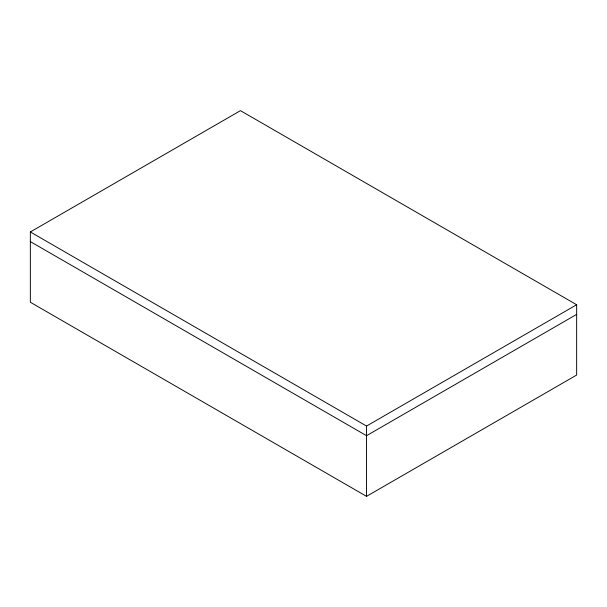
<?xml version="1.0" encoding="UTF-8"?>
<svg xmlns="http://www.w3.org/2000/svg" width="607" height="607" viewBox="0 0 607 607"><rect width="100%" height="100%" fill="white"/><g stroke="black" fill="none" stroke-linecap="round" stroke-linejoin="round"><path stroke-width="0.91" d="M30.35 231.957L240.463 110.649L576.65 304.744L576.65 375.043L366.537 496.351L30.35 302.256L30.35 231.957L366.537 426.053L576.65 304.744M576.65 314.388L366.537 435.697L30.35 241.601M366.537 426.053L366.537 496.351"/></g></svg>
